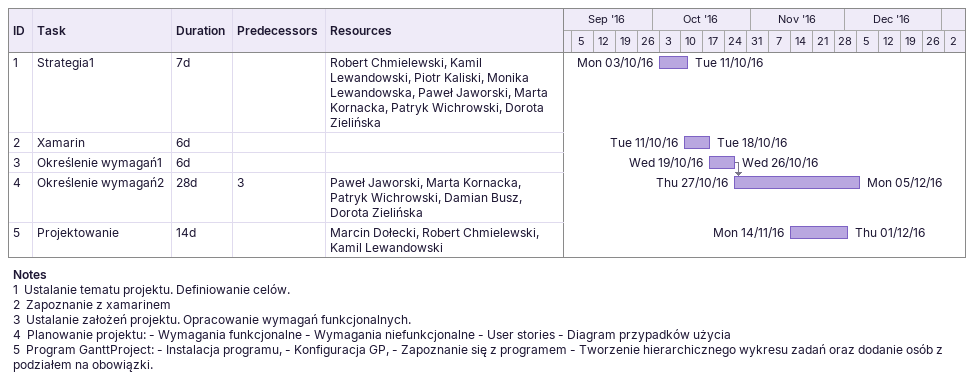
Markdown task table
| ID | Task | Duration | Start | Finish | Predecessors | Resources |
|---|---|---|---|---|---|---|
| 1 | Strategia1 | 7d | 2016-10-03 | 2016-10-11 |  | Robert Chmielewski, Kamil Lewandowski, Piotr Kaliski, Monika Lewandowska, Paweł Jaworski, Marta Kornacka, Patryk Wichrowski, Dorota Zielińska |
| 2 | Xamarin | 6d | 2016-10-11 | 2016-10-18 |  |  |
| 3 | Określenie wymagań1 | 6d | 2016-10-19 | 2016-10-26 |  |  |
| 4 | Określenie wymagań2 | 28d | 2016-10-27 | 2016-12-05 | 3 | Paweł Jaworski, Marta Kornacka, Patryk Wichrowski, Damian Busz, Dorota Zielińska |
| 5 | Projektowanie | 14d | 2016-11-14 | 2016-12-01 |  | Marcin Dołecki, Robert Chmielewski, Kamil Lewandowski |

Notes
- 1: Ustalanie tematu projektu. Definiowanie celów.
- 2: Zapoznanie z xamarinem
- 3: Ustalanie założeń projektu. Opracowanie wymagań funkcjonalnych.
- 4: Planowanie projektu: - Wymagania funkcjonalne - Wymagania niefunkcjonalne - User stories - Diagram przypadków użycia
- 5: Program GanttProject: - Instalacja programu, - Konfiguracja GP, - Zapoznanie się z programem - Tworzenie hierarchicznego wykresu zadań oraz dodanie osób z podziałem na obowiązki.
